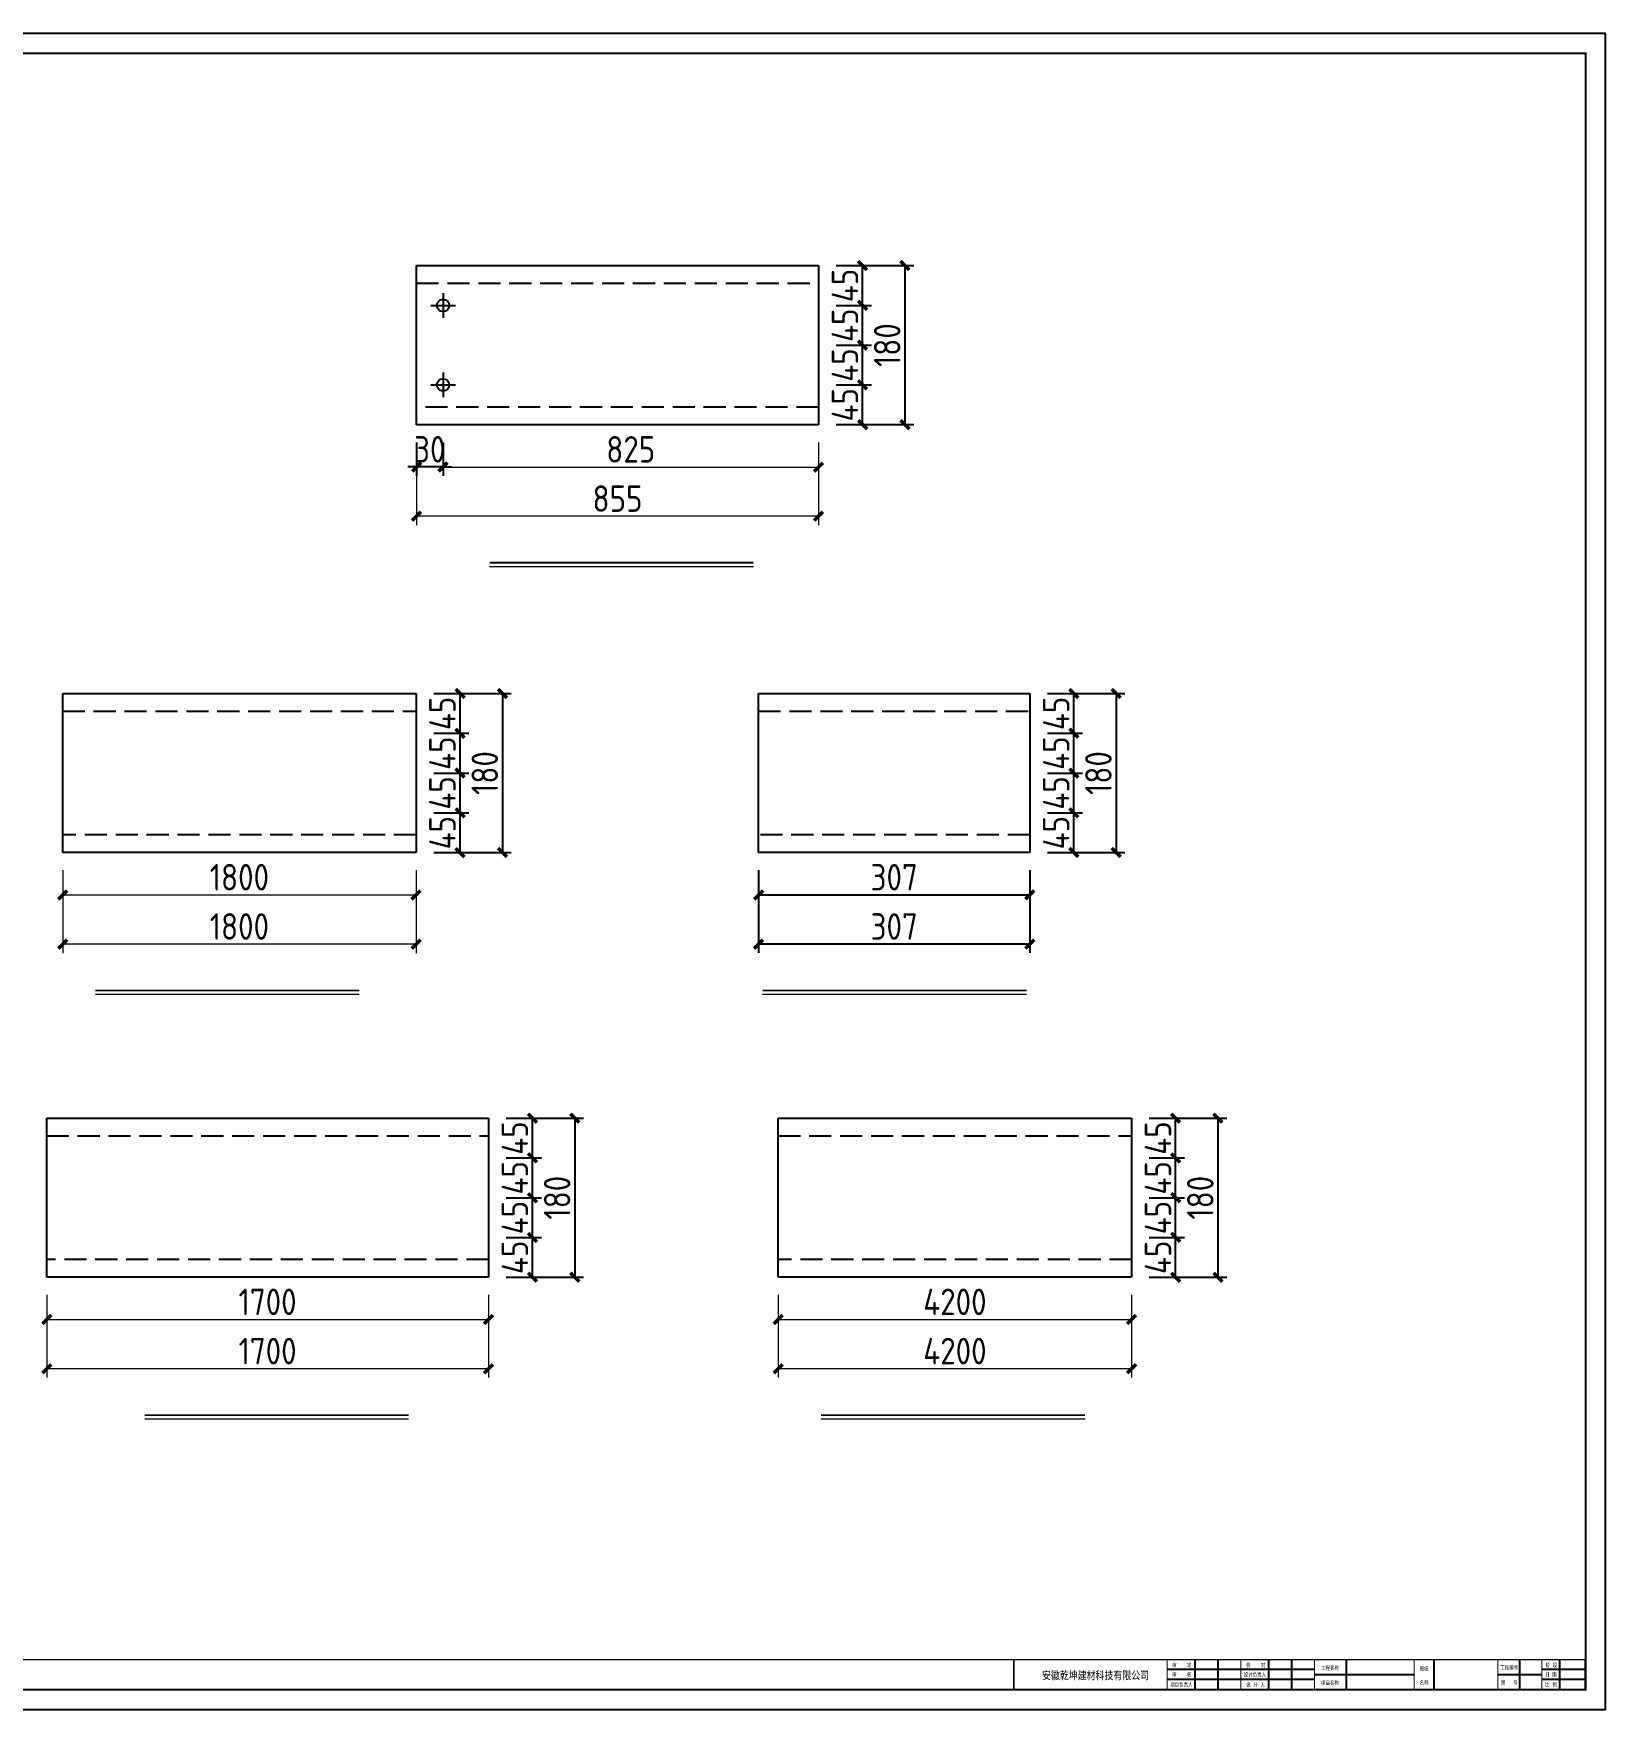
# Model space of a CAD drawing. Extents: x -196983 to 471790, y -783661 to 190401.
# Drawn here: x 326282 to 344076, y -163508 to -144544 of the extents above; entities that cross this region are included whole.
import ezdxf

# ---------------------------------------------------------------- set-up
doc = ezdxf.new("R2010")
doc.units = 0
doc.header["$LTSCALE"] = 1000
doc.header["$MEASUREMENT"] = 0
doc.linetypes.add('DASH', pattern=[0.35, 0.25, -0.1])
doc.layers.add('_TCH_MASK', color=7, linetype='Continuous')
doc.layers.add('PUB_TITLE', color=4, linetype='Continuous')
doc.styles.get("Standard").update_dxf_attribs({"font": 'gbenor.shx', "bigfont": 'gbcbig.shx'})
doc.styles.add('图框', font='')
doc.styles.get('图框').set_extended_font_data('SimSun')
doc.dimstyles.get("Standard").update_dxf_attribs({"dimscale": 100, "dimtxt": 3.5, "dimasz": 1, "dimexe": 2.5, "dimexo": 3, "dimgap": 1.5, "dimtad": 1, "dimdec": 0, "dimzin": 0, "dimdsep": 46, "dimtxsty": 'Standard', "dimblk": 'ARCHTICK', "dimcen": 0.09, "dimadec": 0, "dimazin": 0, "dimtfac": 1, "dimtdec": 0, "dimtix": 1, "dimtmove": 2, "dimatfit": 3, "dimfxl": 1, "dimtolj": 1, "dimtzin": 0, "dimarcsym": 0})

# ---------------------------------------------------------------- blocks, each defined once
blk = doc.blocks.new('_ArchTick')
at = {"color": 0, "linetype": 'ByBlock', "const_width": 0.4}
blk.add_lwpolyline([(-0.5, -0.5), (0.5, 0.5)], dxfattribs=at)
blk = doc.blocks.new('*D1286')
at = {"layer": '_TCH_MASK', "color": 0, "lineweight": -2}
for p, q in [((335367, -148520), (335766, -148520)), ((335666, -148970), (335666, -148520)), ((335367, -148970), (335766, -148970))]:
    blk.add_line(p, q, dxfattribs=at)
at = {"layer": 'Defpoints', "color": 0}
for p in [(335167, -148520), (335666, -148520), (335167, -148970)]:
    blk.add_point(p, dxfattribs=at)
at = {"layer": '_TCH_MASK', "color": 0, "lineweight": -2, "xscale": 100, "yscale": 100, "zscale": 100}
for p, rotation in [((335666, -148520), 90), ((335666, -148970), 270)]:
    blk.add_blockref('_ArchTick', p, dxfattribs=dict(at, rotation=rotation))
at = {"layer": '_TCH_MASK', "color": 0, "lineweight": 15, "insert": (335466, -148745), "char_height": 300, "attachment_point": 5, "rotation": 90}
blk.add_mtext('\\A1;45', dxfattribs=at)
blk = doc.blocks.new('*D1377')
at = {"layer": '_TCH_MASK', "color": 0, "lineweight": -2}
for p, q in [((335367, -148070), (335766, -148070)), ((335666, -148520), (335666, -148070)), ((335367, -148520), (335766, -148520))]:
    blk.add_line(p, q, dxfattribs=at)
at = {"layer": 'Defpoints', "color": 0}
for p in [(335167, -148070), (335666, -148070), (335167, -148520)]:
    blk.add_point(p, dxfattribs=at)
at = {"layer": '_TCH_MASK', "color": 0, "lineweight": -2, "xscale": 100, "yscale": 100, "zscale": 100}
for p, rotation in [((335666, -148070), 90), ((335666, -148520), 270)]:
    blk.add_blockref('_ArchTick', p, dxfattribs=dict(at, rotation=rotation))
at = {"layer": '_TCH_MASK', "color": 0, "lineweight": 15, "insert": (335466, -148295), "char_height": 300, "attachment_point": 5, "rotation": 90}
blk.add_mtext('\\A1;45', dxfattribs=at)
blk = doc.blocks.new('*D1378')
at = {"layer": '_TCH_MASK', "color": 0, "lineweight": -2}
for p, q in [((335367, -147620), (335766, -147620)), ((335666, -148070), (335666, -147620)), ((335367, -148070), (335766, -148070))]:
    blk.add_line(p, q, dxfattribs=at)
at = {"layer": 'Defpoints', "color": 0}
for p in [(335167, -147620), (335666, -147620), (335167, -148070)]:
    blk.add_point(p, dxfattribs=at)
at = {"layer": '_TCH_MASK', "color": 0, "lineweight": -2, "xscale": 100, "yscale": 100, "zscale": 100}
for p, rotation in [((335666, -147620), 90), ((335666, -148070), 270)]:
    blk.add_blockref('_ArchTick', p, dxfattribs=dict(at, rotation=rotation))
at = {"layer": '_TCH_MASK', "color": 0, "lineweight": 15, "insert": (335466, -147845), "char_height": 300, "attachment_point": 5, "rotation": 90}
blk.add_mtext('\\A1;45', dxfattribs=at)
blk = doc.blocks.new('*D1379')
at = {"layer": '_TCH_MASK', "color": 0, "lineweight": -2}
for p, q in [((335367, -147170), (335766, -147170)), ((335666, -147620), (335666, -147170)), ((335367, -147620), (335766, -147620))]:
    blk.add_line(p, q, dxfattribs=at)
at = {"layer": 'Defpoints', "color": 0}
for p in [(335167, -147170), (335666, -147170), (335167, -147620)]:
    blk.add_point(p, dxfattribs=at)
at = {"layer": '_TCH_MASK', "color": 0, "lineweight": -2, "xscale": 100, "yscale": 100, "zscale": 100}
for p, rotation in [((335666, -147170), 90), ((335666, -147620), 270)]:
    blk.add_blockref('_ArchTick', p, dxfattribs=dict(at, rotation=rotation))
at = {"layer": '_TCH_MASK', "color": 0, "lineweight": 15, "insert": (335466, -147395), "char_height": 300, "attachment_point": 5, "rotation": 90}
blk.add_mtext('\\A1;45', dxfattribs=at)
blk = doc.blocks.new('*D1380')
at = {"layer": '_TCH_MASK', "color": 0, "lineweight": -2}
for p, q in [((335367, -147170), (336245, -147170)), ((336145, -147170), (336145, -148970)), ((335367, -148970), (336245, -148970))]:
    blk.add_line(p, q, dxfattribs=at)
at = {"layer": 'Defpoints', "color": 0}
for p in [(335167, -147170), (335167, -148970), (336145, -148970)]:
    blk.add_point(p, dxfattribs=at)
at = {"layer": '_TCH_MASK', "color": 0, "lineweight": -2, "xscale": 100, "yscale": 100, "zscale": 100}
for p, rotation in [((336145, -147170), 90), ((336145, -148970), 270)]:
    blk.add_blockref('_ArchTick', p, dxfattribs=dict(at, rotation=rotation))
at = {"layer": '_TCH_MASK', "color": 0, "lineweight": 15, "insert": (335945, -148070), "char_height": 300, "attachment_point": 5, "rotation": 90}
blk.add_mtext('\\A1;180', dxfattribs=at)
blk = doc.blocks.new('*D1287')
at = {"layer": '_TCH_MASK', "color": 0, "lineweight": -2}
for p, q in [((330617, -149170), (330617, -149549)), ((330917, -149170), (330917, -149549)), ((330617, -149449), (330517, -149449)), ((330917, -149449), (330617, -149449)), ((330917, -149449), (331017, -149449))]:
    blk.add_line(p, q, dxfattribs=at)
at = {"layer": 'Defpoints', "color": 0}
for p in [(330617, -148970), (330917, -148970), (330617, -149449)]:
    blk.add_point(p, dxfattribs=at)
at = {"layer": '_TCH_MASK', "color": 0, "lineweight": -2, "xscale": 100, "yscale": 100, "zscale": 100}
blk.add_blockref('_ArchTick', (330617, -149449), dxfattribs=at)
at = {"layer": '_TCH_MASK', "color": 0, "lineweight": -2, "xscale": 100, "yscale": 100, "zscale": 100, "rotation": 180}
blk.add_blockref('_ArchTick', (330917, -149449), dxfattribs=at)
at = {"layer": '_TCH_MASK', "color": 0, "lineweight": 15, "insert": (330767, -149249), "char_height": 300, "attachment_point": 5}
blk.add_mtext('\\A1;30', dxfattribs=at)
blk = doc.blocks.new('*D1289')
at = {"layer": '_TCH_MASK', "color": 0, "lineweight": -2}
for p, q in [((330812, -153362), (331210, -153362)), ((331110, -153812), (331110, -153362)), ((330812, -153812), (331210, -153812))]:
    blk.add_line(p, q, dxfattribs=at)
at = {"layer": 'Defpoints', "color": 0}
for p in [(330612, -153362), (331110, -153362), (330612, -153812)]:
    blk.add_point(p, dxfattribs=at)
at = {"layer": '_TCH_MASK', "color": 0, "lineweight": -2, "xscale": 100, "yscale": 100, "zscale": 100}
for p, rotation in [((331110, -153362), 90), ((331110, -153812), 270)]:
    blk.add_blockref('_ArchTick', p, dxfattribs=dict(at, rotation=rotation))
at = {"layer": '_TCH_MASK', "color": 0, "lineweight": 15, "insert": (330910, -153587), "char_height": 300, "attachment_point": 5, "rotation": 90}
blk.add_mtext('\\A1;45', dxfattribs=at)
blk = doc.blocks.new('*D1385')
at = {"layer": '_TCH_MASK', "color": 0, "lineweight": -2}
for p, q in [((330812, -152912), (331210, -152912)), ((331110, -153362), (331110, -152912)), ((330812, -153362), (331210, -153362))]:
    blk.add_line(p, q, dxfattribs=at)
at = {"layer": 'Defpoints', "color": 0}
for p in [(330612, -152912), (331110, -152912), (330612, -153362)]:
    blk.add_point(p, dxfattribs=at)
at = {"layer": '_TCH_MASK', "color": 0, "lineweight": -2, "xscale": 100, "yscale": 100, "zscale": 100}
for p, rotation in [((331110, -152912), 90), ((331110, -153362), 270)]:
    blk.add_blockref('_ArchTick', p, dxfattribs=dict(at, rotation=rotation))
at = {"layer": '_TCH_MASK', "color": 0, "lineweight": 15, "insert": (330910, -153137), "char_height": 300, "attachment_point": 5, "rotation": 90}
blk.add_mtext('\\A1;45', dxfattribs=at)
blk = doc.blocks.new('*D1386')
at = {"layer": '_TCH_MASK', "color": 0, "lineweight": -2}
for p, q in [((330812, -152462), (331210, -152462)), ((331110, -152912), (331110, -152462)), ((330812, -152912), (331210, -152912))]:
    blk.add_line(p, q, dxfattribs=at)
at = {"layer": 'Defpoints', "color": 0}
for p in [(330612, -152462), (331110, -152462), (330612, -152912)]:
    blk.add_point(p, dxfattribs=at)
at = {"layer": '_TCH_MASK', "color": 0, "lineweight": -2, "xscale": 100, "yscale": 100, "zscale": 100}
for p, rotation in [((331110, -152462), 90), ((331110, -152912), 270)]:
    blk.add_blockref('_ArchTick', p, dxfattribs=dict(at, rotation=rotation))
at = {"layer": '_TCH_MASK', "color": 0, "lineweight": 15, "insert": (330910, -152687), "char_height": 300, "attachment_point": 5, "rotation": 90}
blk.add_mtext('\\A1;45', dxfattribs=at)
blk = doc.blocks.new('*D1387')
at = {"layer": '_TCH_MASK', "color": 0, "lineweight": -2}
for p, q in [((330812, -152012), (331210, -152012)), ((331110, -152462), (331110, -152012)), ((330812, -152462), (331210, -152462))]:
    blk.add_line(p, q, dxfattribs=at)
at = {"layer": 'Defpoints', "color": 0}
for p in [(330612, -152012), (331110, -152012), (330612, -152462)]:
    blk.add_point(p, dxfattribs=at)
at = {"layer": '_TCH_MASK', "color": 0, "lineweight": -2, "xscale": 100, "yscale": 100, "zscale": 100}
for p, rotation in [((331110, -152012), 90), ((331110, -152462), 270)]:
    blk.add_blockref('_ArchTick', p, dxfattribs=dict(at, rotation=rotation))
at = {"layer": '_TCH_MASK', "color": 0, "lineweight": 15, "insert": (330910, -152237), "char_height": 300, "attachment_point": 5, "rotation": 90}
blk.add_mtext('\\A1;45', dxfattribs=at)
blk = doc.blocks.new('*D1388')
at = {"layer": '_TCH_MASK', "color": 0, "lineweight": -2}
for p, q in [((330812, -152012), (331690, -152012)), ((331590, -152012), (331590, -153812)), ((330812, -153812), (331690, -153812))]:
    blk.add_line(p, q, dxfattribs=at)
at = {"layer": 'Defpoints', "color": 0}
for p in [(330612, -152012), (330612, -153812), (331590, -153812)]:
    blk.add_point(p, dxfattribs=at)
at = {"layer": '_TCH_MASK', "color": 0, "lineweight": -2, "xscale": 100, "yscale": 100, "zscale": 100}
for p, rotation in [((331590, -152012), 90), ((331590, -153812), 270)]:
    blk.add_blockref('_ArchTick', p, dxfattribs=dict(at, rotation=rotation))
at = {"layer": '_TCH_MASK', "color": 0, "lineweight": 15, "insert": (331390, -152912), "char_height": 300, "attachment_point": 5, "rotation": 90}
blk.add_mtext('\\A1;180', dxfattribs=at)
blk = doc.blocks.new('*D1296')
at = {"layer": '_TCH_MASK', "color": 0, "lineweight": -2}
for p, q in [((338912, -158167), (339310, -158167)), ((339210, -158617), (339210, -158167)), ((338912, -158617), (339310, -158617))]:
    blk.add_line(p, q, dxfattribs=at)
at = {"layer": 'Defpoints', "color": 0}
for p in [(338712, -158167), (339210, -158167), (338712, -158617)]:
    blk.add_point(p, dxfattribs=at)
at = {"layer": '_TCH_MASK', "color": 0, "lineweight": -2, "xscale": 100, "yscale": 100, "zscale": 100}
for p, rotation in [((339210, -158167), 90), ((339210, -158617), 270)]:
    blk.add_blockref('_ArchTick', p, dxfattribs=dict(at, rotation=rotation))
at = {"layer": '_TCH_MASK', "color": 0, "lineweight": 15, "insert": (339010, -158392), "char_height": 300, "attachment_point": 5, "rotation": 90}
blk.add_mtext('\\A1;45', dxfattribs=at)
blk = doc.blocks.new('*D1398')
at = {"layer": '_TCH_MASK', "color": 0, "lineweight": -2}
for p, q in [((338912, -157717), (339310, -157717)), ((339210, -158167), (339210, -157717)), ((338912, -158167), (339310, -158167))]:
    blk.add_line(p, q, dxfattribs=at)
at = {"layer": 'Defpoints', "color": 0}
for p in [(338712, -157717), (339210, -157717), (338712, -158167)]:
    blk.add_point(p, dxfattribs=at)
at = {"layer": '_TCH_MASK', "color": 0, "lineweight": -2, "xscale": 100, "yscale": 100, "zscale": 100}
for p, rotation in [((339210, -157717), 90), ((339210, -158167), 270)]:
    blk.add_blockref('_ArchTick', p, dxfattribs=dict(at, rotation=rotation))
at = {"layer": '_TCH_MASK', "color": 0, "lineweight": 15, "insert": (339010, -157942), "char_height": 300, "attachment_point": 5, "rotation": 90}
blk.add_mtext('\\A1;45', dxfattribs=at)
blk = doc.blocks.new('*D1399')
at = {"layer": '_TCH_MASK', "color": 0, "lineweight": -2}
for p, q in [((338912, -157267), (339310, -157267)), ((339210, -157717), (339210, -157267)), ((338912, -157717), (339310, -157717))]:
    blk.add_line(p, q, dxfattribs=at)
at = {"layer": 'Defpoints', "color": 0}
for p in [(338712, -157267), (339210, -157267), (338712, -157717)]:
    blk.add_point(p, dxfattribs=at)
at = {"layer": '_TCH_MASK', "color": 0, "lineweight": -2, "xscale": 100, "yscale": 100, "zscale": 100}
for p, rotation in [((339210, -157267), 90), ((339210, -157717), 270)]:
    blk.add_blockref('_ArchTick', p, dxfattribs=dict(at, rotation=rotation))
at = {"layer": '_TCH_MASK', "color": 0, "lineweight": 15, "insert": (339010, -157492), "char_height": 300, "attachment_point": 5, "rotation": 90}
blk.add_mtext('\\A1;45', dxfattribs=at)
blk = doc.blocks.new('*D1400')
at = {"layer": '_TCH_MASK', "color": 0, "lineweight": -2}
for p, q in [((338912, -156817), (339310, -156817)), ((339210, -157267), (339210, -156817)), ((338912, -157267), (339310, -157267))]:
    blk.add_line(p, q, dxfattribs=at)
at = {"layer": 'Defpoints', "color": 0}
for p in [(338712, -156817), (339210, -156817), (338712, -157267)]:
    blk.add_point(p, dxfattribs=at)
at = {"layer": '_TCH_MASK', "color": 0, "lineweight": -2, "xscale": 100, "yscale": 100, "zscale": 100}
for p, rotation in [((339210, -156817), 90), ((339210, -157267), 270)]:
    blk.add_blockref('_ArchTick', p, dxfattribs=dict(at, rotation=rotation))
at = {"layer": '_TCH_MASK', "color": 0, "lineweight": 15, "insert": (339010, -157042), "char_height": 300, "attachment_point": 5, "rotation": 90}
blk.add_mtext('\\A1;45', dxfattribs=at)
blk = doc.blocks.new('*D1401')
at = {"layer": '_TCH_MASK', "color": 0, "lineweight": -2}
for p, q in [((338912, -156817), (339789, -156817)), ((339689, -156817), (339689, -158617)), ((338912, -158617), (339789, -158617))]:
    blk.add_line(p, q, dxfattribs=at)
at = {"layer": 'Defpoints', "color": 0}
for p in [(338712, -156817), (338712, -158617), (339689, -158617)]:
    blk.add_point(p, dxfattribs=at)
at = {"layer": '_TCH_MASK', "color": 0, "lineweight": -2, "xscale": 100, "yscale": 100, "zscale": 100}
for p, rotation in [((339689, -156817), 90), ((339689, -158617), 270)]:
    blk.add_blockref('_ArchTick', p, dxfattribs=dict(at, rotation=rotation))
at = {"layer": '_TCH_MASK', "color": 0, "lineweight": 15, "insert": (339489, -157717), "char_height": 300, "attachment_point": 5, "rotation": 90}
blk.add_mtext('\\A1;180', dxfattribs=at)
blk = doc.blocks.new('*D1297')
at = {"layer": '_TCH_MASK', "color": 0, "lineweight": -2}
for p, q in [((331631, -158167), (332030, -158167)), ((331930, -158617), (331930, -158167)), ((331631, -158617), (332030, -158617))]:
    blk.add_line(p, q, dxfattribs=at)
at = {"layer": 'Defpoints', "color": 0}
for p in [(331431, -158167), (331930, -158167), (331431, -158617)]:
    blk.add_point(p, dxfattribs=at)
at = {"layer": '_TCH_MASK', "color": 0, "lineweight": -2, "xscale": 100, "yscale": 100, "zscale": 100}
for p, rotation in [((331930, -158167), 90), ((331930, -158617), 270)]:
    blk.add_blockref('_ArchTick', p, dxfattribs=dict(at, rotation=rotation))
at = {"layer": '_TCH_MASK', "color": 0, "lineweight": 15, "insert": (331730, -158392), "char_height": 300, "attachment_point": 5, "rotation": 90}
blk.add_mtext('\\A1;45', dxfattribs=at)
blk = doc.blocks.new('*D1402')
at = {"layer": '_TCH_MASK', "color": 0, "lineweight": -2}
for p, q in [((331631, -157717), (332030, -157717)), ((331930, -158167), (331930, -157717)), ((331631, -158167), (332030, -158167))]:
    blk.add_line(p, q, dxfattribs=at)
at = {"layer": 'Defpoints', "color": 0}
for p in [(331431, -157717), (331930, -157717), (331431, -158167)]:
    blk.add_point(p, dxfattribs=at)
at = {"layer": '_TCH_MASK', "color": 0, "lineweight": -2, "xscale": 100, "yscale": 100, "zscale": 100}
for p, rotation in [((331930, -157717), 90), ((331930, -158167), 270)]:
    blk.add_blockref('_ArchTick', p, dxfattribs=dict(at, rotation=rotation))
at = {"layer": '_TCH_MASK', "color": 0, "lineweight": 15, "insert": (331730, -157942), "char_height": 300, "attachment_point": 5, "rotation": 90}
blk.add_mtext('\\A1;45', dxfattribs=at)
blk = doc.blocks.new('*D1403')
at = {"layer": '_TCH_MASK', "color": 0, "lineweight": -2}
for p, q in [((331631, -157267), (332030, -157267)), ((331930, -157717), (331930, -157267)), ((331631, -157717), (332030, -157717))]:
    blk.add_line(p, q, dxfattribs=at)
at = {"layer": 'Defpoints', "color": 0}
for p in [(331431, -157267), (331930, -157267), (331431, -157717)]:
    blk.add_point(p, dxfattribs=at)
at = {"layer": '_TCH_MASK', "color": 0, "lineweight": -2, "xscale": 100, "yscale": 100, "zscale": 100}
for p, rotation in [((331930, -157267), 90), ((331930, -157717), 270)]:
    blk.add_blockref('_ArchTick', p, dxfattribs=dict(at, rotation=rotation))
at = {"layer": '_TCH_MASK', "color": 0, "lineweight": 15, "insert": (331730, -157492), "char_height": 300, "attachment_point": 5, "rotation": 90}
blk.add_mtext('\\A1;45', dxfattribs=at)
blk = doc.blocks.new('*D1404')
at = {"layer": '_TCH_MASK', "color": 0, "lineweight": -2}
for p, q in [((331631, -156817), (332030, -156817)), ((331930, -157267), (331930, -156817)), ((331631, -157267), (332030, -157267))]:
    blk.add_line(p, q, dxfattribs=at)
at = {"layer": 'Defpoints', "color": 0}
for p in [(331431, -156817), (331930, -156817), (331431, -157267)]:
    blk.add_point(p, dxfattribs=at)
at = {"layer": '_TCH_MASK', "color": 0, "lineweight": -2, "xscale": 100, "yscale": 100, "zscale": 100}
for p, rotation in [((331930, -156817), 90), ((331930, -157267), 270)]:
    blk.add_blockref('_ArchTick', p, dxfattribs=dict(at, rotation=rotation))
at = {"layer": '_TCH_MASK', "color": 0, "lineweight": 15, "insert": (331730, -157042), "char_height": 300, "attachment_point": 5, "rotation": 90}
blk.add_mtext('\\A1;45', dxfattribs=at)
blk = doc.blocks.new('*D1405')
at = {"layer": '_TCH_MASK', "color": 0, "lineweight": -2}
for p, q in [((331631, -156817), (332509, -156817)), ((332409, -156817), (332409, -158617)), ((331631, -158617), (332509, -158617))]:
    blk.add_line(p, q, dxfattribs=at)
at = {"layer": 'Defpoints', "color": 0}
for p in [(331431, -156817), (331431, -158617), (332409, -158617)]:
    blk.add_point(p, dxfattribs=at)
at = {"layer": '_TCH_MASK', "color": 0, "lineweight": -2, "xscale": 100, "yscale": 100, "zscale": 100}
for p, rotation in [((332409, -156817), 90), ((332409, -158617), 270)]:
    blk.add_blockref('_ArchTick', p, dxfattribs=dict(at, rotation=rotation))
at = {"layer": '_TCH_MASK', "color": 0, "lineweight": 15, "insert": (332209, -157717), "char_height": 300, "attachment_point": 5, "rotation": 90}
blk.add_mtext('\\A1;180', dxfattribs=at)
blk = doc.blocks.new('*D1389')
at = {"layer": '_TCH_MASK', "color": 0, "lineweight": -2}
for p, q in [((334489, -154012), (334489, -154948)), ((337559, -154012), (337559, -154948)), ((337559, -154848), (334489, -154848))]:
    blk.add_line(p, q, dxfattribs=at)
at = {"layer": 'Defpoints', "color": 0}
for p in [(334489, -153812), (337559, -153812), (334489, -154848)]:
    blk.add_point(p, dxfattribs=at)
at = {"layer": '_TCH_MASK', "color": 0, "lineweight": -2, "xscale": 100, "yscale": 100, "zscale": 100, "rotation": 180}
blk.add_blockref('_ArchTick', (334489, -154848), dxfattribs=at)
at = {"layer": '_TCH_MASK', "color": 0, "lineweight": -2, "xscale": 100, "yscale": 100, "zscale": 100}
blk.add_blockref('_ArchTick', (337559, -154848), dxfattribs=at)
at = {"layer": '_TCH_MASK', "color": 0, "lineweight": 15, "insert": (336024, -154648), "char_height": 300, "attachment_point": 5}
blk.add_mtext('\\A1;307', dxfattribs=at)
blk = doc.blocks.new('*D1290')
at = {"layer": '_TCH_MASK', "color": 0, "lineweight": -2}
for p, q in [((337759, -153362), (338157, -153362)), ((338057, -153812), (338057, -153362)), ((337759, -153812), (338157, -153812))]:
    blk.add_line(p, q, dxfattribs=at)
at = {"layer": 'Defpoints', "color": 0}
for p in [(337559, -153362), (338057, -153362), (337559, -153812)]:
    blk.add_point(p, dxfattribs=at)
at = {"layer": '_TCH_MASK', "color": 0, "lineweight": -2, "xscale": 100, "yscale": 100, "zscale": 100}
for p, rotation in [((338057, -153362), 90), ((338057, -153812), 270)]:
    blk.add_blockref('_ArchTick', p, dxfattribs=dict(at, rotation=rotation))
at = {"layer": '_TCH_MASK', "color": 0, "lineweight": 15, "insert": (337857, -153587), "char_height": 300, "attachment_point": 5, "rotation": 90}
blk.add_mtext('\\A1;45', dxfattribs=at)
blk = doc.blocks.new('*D1390')
at = {"layer": '_TCH_MASK', "color": 0, "lineweight": -2}
for p, q in [((337759, -152912), (338157, -152912)), ((338057, -153362), (338057, -152912)), ((337759, -153362), (338157, -153362))]:
    blk.add_line(p, q, dxfattribs=at)
at = {"layer": 'Defpoints', "color": 0}
for p in [(337559, -152912), (338057, -152912), (337559, -153362)]:
    blk.add_point(p, dxfattribs=at)
at = {"layer": '_TCH_MASK', "color": 0, "lineweight": -2, "xscale": 100, "yscale": 100, "zscale": 100}
for p, rotation in [((338057, -152912), 90), ((338057, -153362), 270)]:
    blk.add_blockref('_ArchTick', p, dxfattribs=dict(at, rotation=rotation))
at = {"layer": '_TCH_MASK', "color": 0, "lineweight": 15, "insert": (337857, -153137), "char_height": 300, "attachment_point": 5, "rotation": 90}
blk.add_mtext('\\A1;45', dxfattribs=at)
blk = doc.blocks.new('*D1391')
at = {"layer": '_TCH_MASK', "color": 0, "lineweight": -2}
for p, q in [((337759, -152462), (338157, -152462)), ((338057, -152912), (338057, -152462)), ((337759, -152912), (338157, -152912))]:
    blk.add_line(p, q, dxfattribs=at)
at = {"layer": 'Defpoints', "color": 0}
for p in [(337559, -152462), (338057, -152462), (337559, -152912)]:
    blk.add_point(p, dxfattribs=at)
at = {"layer": '_TCH_MASK', "color": 0, "lineweight": -2, "xscale": 100, "yscale": 100, "zscale": 100}
for p, rotation in [((338057, -152462), 90), ((338057, -152912), 270)]:
    blk.add_blockref('_ArchTick', p, dxfattribs=dict(at, rotation=rotation))
at = {"layer": '_TCH_MASK', "color": 0, "lineweight": 15, "insert": (337857, -152687), "char_height": 300, "attachment_point": 5, "rotation": 90}
blk.add_mtext('\\A1;45', dxfattribs=at)
blk = doc.blocks.new('*D1392')
at = {"layer": '_TCH_MASK', "color": 0, "lineweight": -2}
for p, q in [((337759, -152012), (338157, -152012)), ((338057, -152462), (338057, -152012)), ((337759, -152462), (338157, -152462))]:
    blk.add_line(p, q, dxfattribs=at)
at = {"layer": 'Defpoints', "color": 0}
for p in [(337559, -152012), (338057, -152012), (337559, -152462)]:
    blk.add_point(p, dxfattribs=at)
at = {"layer": '_TCH_MASK', "color": 0, "lineweight": -2, "xscale": 100, "yscale": 100, "zscale": 100}
for p, rotation in [((338057, -152012), 90), ((338057, -152462), 270)]:
    blk.add_blockref('_ArchTick', p, dxfattribs=dict(at, rotation=rotation))
at = {"layer": '_TCH_MASK', "color": 0, "lineweight": 15, "insert": (337857, -152237), "char_height": 300, "attachment_point": 5, "rotation": 90}
blk.add_mtext('\\A1;45', dxfattribs=at)
blk = doc.blocks.new('*D1393')
at = {"layer": '_TCH_MASK', "color": 0, "lineweight": -2}
for p, q in [((337759, -152012), (338636, -152012)), ((338536, -152012), (338536, -153812)), ((337759, -153812), (338636, -153812))]:
    blk.add_line(p, q, dxfattribs=at)
at = {"layer": 'Defpoints', "color": 0}
for p in [(337559, -152012), (337559, -153812), (338536, -153812)]:
    blk.add_point(p, dxfattribs=at)
at = {"layer": '_TCH_MASK', "color": 0, "lineweight": -2, "xscale": 100, "yscale": 100, "zscale": 100}
for p, rotation in [((338536, -152012), 90), ((338536, -153812), 270)]:
    blk.add_blockref('_ArchTick', p, dxfattribs=dict(at, rotation=rotation))
at = {"layer": '_TCH_MASK', "color": 0, "lineweight": 15, "insert": (338336, -152912), "char_height": 300, "attachment_point": 5, "rotation": 90}
blk.add_mtext('\\A1;180', dxfattribs=at)
blk = doc.blocks.new('*D1291')
at = {"layer": '_TCH_MASK', "color": 0, "lineweight": -2}
for p, q in [((334489, -154012), (334489, -154391)), ((337559, -154012), (337559, -154391)), ((334489, -154291), (337559, -154291))]:
    blk.add_line(p, q, dxfattribs=at)
at = {"layer": 'Defpoints', "color": 0}
for p in [(334489, -153812), (337559, -153812), (337559, -154291)]:
    blk.add_point(p, dxfattribs=at)
at = {"layer": '_TCH_MASK', "color": 0, "lineweight": -2, "xscale": 100, "yscale": 100, "zscale": 100, "rotation": 180}
blk.add_blockref('_ArchTick', (334489, -154291), dxfattribs=at)
at = {"layer": '_TCH_MASK', "color": 0, "lineweight": -2, "xscale": 100, "yscale": 100, "zscale": 100}
blk.add_blockref('_ArchTick', (337559, -154291), dxfattribs=at)
at = {"layer": '_TCH_MASK', "color": 0, "lineweight": 15, "insert": (336024, -154091), "char_height": 300, "attachment_point": 5}
blk.add_mtext('\\A1;307', dxfattribs=at)
blk = doc.blocks.new('新块')
for p, q in [((-5840, 800), (-8800, 800)), ((-8240, 400), (-8240, 1000)), ((-7780, 400), (-7780, 1000)), ((-6760, 400), (-6760, 1000)), ((-6300, 400), (-6300, 1000)), ((-5840, 700), (-3840, 700)), ((-5200, 400), (-5200, 1000)), ((-3440, 400), (-3440, 1000)), ((-2160, 700), (-1280, 700)), ((-1720, 400), (-1720, 1000)), ((-400, 800), (-1280, 800)), ((-920, 400), (-920, 1000)), ((-400, 400), (-400, 1000)), ((-5840, 600), (-8800, 600)), ((-400, 600), (-1280, 600))]:
    blk.add_line(p, q)
for points, const_width in [([(-11880, 400), (-11880, 1000), (-400, 1000)], 32), ([(-8800, 400), (-8800, 1000)], 20), ([(-7320, 400), (-7320, 1000)], 20), ([(-5840, 400), (-5840, 1000)], 20), ([(-3840, 400), (-3840, 1000)], 20), ([(-2160, 400), (-2160, 1000)], 20), ([(-1280, 400), (-1280, 1000)], 20)]:
    blk.add_lwpolyline(points, dxfattribs=dict(const_width=const_width))
at = {"layer": 'PUB_TITLE'}
blk.add_lwpolyline([(-47560, 0), (0, 0), (0, 33640), (-47560, 33640)], close=True, dxfattribs=at)
at = {"layer": 'PUB_TITLE', "const_width": 40}
blk.add_lwpolyline([(-46560, 400), (-400, 400), (-400, 33240), (-46560, 33240)], close=True, dxfattribs=at)
at = {"layer": 'PUB_TITLE', "const_width": 32}
blk.add_lwpolyline([(-400, 1000), (-46560, 1000)], dxfattribs=at)
at = {"style": '图框', "width": 0.8}
for s, height, p in [('安徽乾坤建材科技有限公司', 160, (-11315, 604)), ('审    核', 80, (-8702, 659)), ('审    定', 80, (-8701, 854)), ('设计负责人', 80, (-7265, 659)), ('校    对', 80, (-7217, 851)), ('工程名称', 80, (-5712, 794)), ('图纸', 80, (-3732, 778)), ('工程编号', 80, (-2112, 803)), ('阶 段', 80, (-1205, 851)), ('日 期', 80, (-1212, 659)), ('项目负责人', 80, (-8739, 457)), ('设 计 人', 80, (-7213, 457)), ('项目名称', 80, (-5712, 494)), ('名称', 80, (-3732, 498)), ('图   号', 80, (-2098, 504)), ('比 例', 80, (-1211, 457))]:
    blk.add_text(s, height=height, dxfattribs=at).set_placement(p)
for tag, p in [('审定人', (-8147, 838)), ('审核人', (-8147, 641)), ('设计负责人', (-6745, 649)), ('校对', (-6621, 837)), ('工程名称', (-5026, 781)), ('图名', (-3347, 649)), ('日期', (-905, 632)), ('阶段', (-810, 832)), ('项目负责人', (-8228, 444)), ('设计人', (-6659, 447)), ('项目名称', (-5026, 479)), ('图号', (-1657, 502)), ('比例', (-810, 446))]:
    blk.add_attdef(tag, p, '', height=120)

msp = doc.modelspace()

# ---------------------------------------------------------------- linework, layer by layer
at = {"color": 3}
for p, q in [((330617.3, -147170.5), (335167.3, -147170.5)), ((330617.3, -148970.5), (330617.3, -147170.5)), ((335167.3, -147170.5), (335167.3, -148970.5)), ((335167.3, -148970.5), (330617.3, -148970.5)), ((326612, -152012), (330612, -152012)), ((326612, -153812), (326612, -152012)), ((330612, -152012), (330612, -153812)), ((334488.9, -152012), (337558.9, -152012)), ((334488.9, -153812), (334488.9, -152012)), ((337558.9, -152012), (337558.9, -153812)), ((330612, -153812), (326612, -153812)), ((337558.9, -153812), (334488.9, -153812)), ((326431.2, -156816.6), (331431.2, -156816.6)), ((326431.2, -158616.6), (326431.2, -156816.6)), ((331431.2, -156816.6), (331431.2, -158616.6)), ((334711.7, -156816.6), (338711.7, -156816.6)), ((334711.7, -158616.6), (334711.7, -156816.6)), ((338711.7, -156816.6), (338711.7, -158616.6)), ((331431.2, -158616.6), (326431.2, -158616.6)), ((338711.7, -158616.6), (334711.7, -158616.6))]:
    msp.add_line(p, q, dxfattribs=at)
at = {"color": 3, "linetype": 'DASH'}
for p, q in [((330617.3, -147370.5), (335167.3, -147370.5)), ((335167.3, -148770.5), (330617.3, -148770.5)), ((326612, -152212), (330612, -152212)), ((334488.9, -152212), (337558.9, -152212)), ((330612, -153612), (326612, -153612)), ((337558.9, -153612), (334488.9, -153612)), ((326431.2, -157016.6), (331431.2, -157016.6)), ((334711.7, -157016.6), (338711.7, -157016.6)), ((331431.2, -158416.6), (326431.2, -158416.6)), ((338711.7, -158416.6), (334711.7, -158416.6))]:
    msp.add_line(p, q, dxfattribs=at)
at = {"color": 1}
for p, q in [((330917.3, -147480.5), (330917.3, -147760.5)), ((330777.3, -147620.5), (331057.3, -147620.5)), ((330917.3, -148380.5), (330917.3, -148660.5)), ((330777.3, -148520.5), (331057.3, -148520.5))]:
    msp.add_line(p, q, dxfattribs=at)
for centre in [(330917.3, -147620.5), (330917.3, -148520.5)]:
    msp.add_circle(centre, 70, dxfattribs=at)
at = {"layer": '_TCH_MASK', "lineweight": 15}
for p, q in [((330617.3, -149170.5), (330617.3, -150106.5)), ((330917.3, -149170.5), (330917.3, -149549.4)), ((335167.3, -149170.5), (335167.3, -149549.4)), ((335167.3, -149170.5), (335167.3, -150106.5)), ((330917.3, -149449.4), (335167.3, -149449.4)), ((335167.3, -150006.5), (330617.3, -150006.5)), ((334430.7, -150577.3), (331443.5, -150577.3)), ((326612, -154012), (326612, -154390.9)), ((326612, -154012), (326612, -154948.1)), ((330612, -154012), (330612, -154390.9)), ((330612, -154012), (330612, -154948.1)), ((326612, -154290.9), (330612, -154290.9)), ((330612, -154848.1), (326612, -154848.1)), ((329968.8, -155418.9), (326981.6, -155418.9)), ((337522.3, -155418.9), (334535.1, -155418.9)), ((326431.2, -158816.6), (326431.2, -159195.4)), ((326431.2, -158816.6), (326431.2, -159752.6)), ((331431.2, -158816.6), (331431.2, -159195.4)), ((331431.2, -158816.6), (331431.2, -159752.6)), ((334711.7, -158816.6), (334711.7, -159195.4)), ((334711.7, -158816.6), (334711.7, -159752.6)), ((338711.7, -158816.6), (338711.7, -159195.4)), ((338711.7, -158816.6), (338711.7, -159752.6)), ((326431.2, -159095.4), (331431.2, -159095.4)), ((334711.7, -159095.4), (338711.7, -159095.4)), ((331431.2, -159652.6), (326431.2, -159652.6)), ((338711.7, -159652.6), (334711.7, -159652.6)), ((330527.1, -160223.4), (327539.9, -160223.4)), ((338184.5, -160223.4), (335197.2, -160223.4))]:
    msp.add_line(p, q, dxfattribs=at)
at = {"layer": '_TCH_MASK', "lineweight": 15, "const_width": 20}
for points in [[(331443.5, -150532), (334430.7, -150532)], [(326981.6, -155373.5), (329968.8, -155373.5)], [(334535.1, -155373.5), (337522.3, -155373.5)], [(327539.9, -160178.1), (330527.1, -160178.1)], [(335197.2, -160178.1), (338184.5, -160178.1)]]:
    msp.add_lwpolyline(points, dxfattribs=at)

# ---------------------------------------------------------------- block references
at = {"layer": '_TCH_MASK', "color": 0, "lineweight": 15, "xscale": 0.5637161763734184, "yscale": 0.5637161763588665, "zscale": 0.5637161763684475}
msp.add_blockref('新块', (344075.6, -163507.6), dxfattribs=at)
at = {"layer": '_TCH_MASK', "lineweight": 15, "xscale": 100, "yscale": 100, "zscale": 100, "rotation": 180}
for p in [(330917.3, -149449.4), (330617.3, -150006.5), (326612, -154290.9), (326612, -154848.1), (326431.2, -159095.4), (334711.7, -159095.4), (326431.2, -159652.6), (334711.7, -159652.6)]:
    msp.add_blockref('_ArchTick', p, dxfattribs=at)
at = {"layer": '_TCH_MASK', "lineweight": 15, "xscale": 100, "yscale": 100, "zscale": 100}
for p in [(335167.3, -149449.4), (335167.3, -150006.5), (330612, -154290.9), (330612, -154848.1), (331431.2, -159095.4), (338711.7, -159095.4), (331431.2, -159652.6), (338711.7, -159652.6)]:
    msp.add_blockref('_ArchTick', p, dxfattribs=at)

# ---------------------------------------------------------------- texts
at = {"layer": '_TCH_MASK', "lineweight": 15, "char_height": 300, "attachment_point": 5}
for s, insert in [('\\A1;825', (333042.3, -149249.4)), ('\\A1;855', (332892.3, -149806.5)), ('\\A1;1800', (328612, -154090.9)), ('\\A1;1800', (328612, -154648.1)), ('\\A1;1700', (328931.2, -158895.4)), ('\\A1;4200', (336711.7, -158895.4)), ('\\A1;1700', (328931.2, -159452.6)), ('\\A1;4200', (336711.7, -159452.6))]:
    msp.add_mtext(s, dxfattribs=dict(at, insert=insert))

# ---------------------------------------------------------------- dimensions: what is measured, and where the dimension line sits
at = {"layer": '_TCH_MASK', "lineweight": 15}
for base, p1, p2, picture, middle in [((335665.8, -147170.5), (335167.3, -147620.5), (335167.3, -147170.5), '*D1379', (335465.8, -147395.5)), ((336144.9, -148970.5), (335167.3, -147170.5), (335167.3, -148970.5), '*D1380', (335944.9, -148070.5)), ((335665.8, -147620.5), (335167.3, -148070.5), (335167.3, -147620.5), '*D1378', (335465.8, -147845.5)), ((335665.8, -148070.5), (335167.3, -148520.5), (335167.3, -148070.5), '*D1377', (335465.8, -148295.5)), ((335665.8, -148520.5), (335167.3, -148970.5), (335167.3, -148520.5), '*D1286', (335465.8, -148745.5)), ((331110.4, -152012), (330612, -152462), (330612, -152012), '*D1387', (330910.4, -152237)), ((331589.5, -153812), (330612, -152012), (330612, -153812), '*D1388', (331389.5, -152912)), ((338057.4, -152012), (337558.9, -152462), (337558.9, -152012), '*D1392', (337857.4, -152237)), ((338536.5, -153812), (337558.9, -152012), (337558.9, -153812), '*D1393', (338336.5, -152912)), ((331110.4, -152462), (330612, -152912), (330612, -152462), '*D1386', (330910.4, -152687)), ((338057.4, -152462), (337558.9, -152912), (337558.9, -152462), '*D1391', (337857.4, -152687)), ((331110.4, -152912), (330612, -153362), (330612, -152912), '*D1385', (330910.4, -153137)), ((338057.4, -152912), (337558.9, -153362), (337558.9, -152912), '*D1390', (337857.4, -153137)), ((331110.4, -153362), (330612, -153812), (330612, -153362), '*D1289', (330910.4, -153587)), ((338057.4, -153362), (337558.9, -153812), (337558.9, -153362), '*D1290', (337857.4, -153587)), ((331929.6, -156816.6), (331431.2, -157266.6), (331431.2, -156816.6), '*D1404', (331729.6, -157041.6)), ((332408.8, -158616.6), (331431.2, -156816.6), (331431.2, -158616.6), '*D1405', (332208.8, -157716.6)), ((339210.1, -156816.6), (338711.7, -157266.6), (338711.7, -156816.6), '*D1400', (339010.1, -157041.6)), ((339689.3, -158616.6), (338711.7, -156816.6), (338711.7, -158616.6), '*D1401', (339489.3, -157716.6)), ((331929.6, -157266.6), (331431.2, -157716.6), (331431.2, -157266.6), '*D1403', (331729.6, -157491.6)), ((339210.1, -157266.6), (338711.7, -157716.6), (338711.7, -157266.6), '*D1399', (339010.1, -157491.6)), ((331929.6, -157716.6), (331431.2, -158166.6), (331431.2, -157716.6), '*D1402', (331729.6, -157941.6)), ((339210.1, -157716.6), (338711.7, -158166.6), (338711.7, -157716.6), '*D1398', (339010.1, -157941.6)), ((331929.6, -158166.6), (331431.2, -158616.6), (331431.2, -158166.6), '*D1297', (331729.6, -158391.6)), ((339210.1, -158166.6), (338711.7, -158616.6), (338711.7, -158166.6), '*D1296', (339010.1, -158391.6))]:
    dim = msp.add_linear_dim(base=base, p1=p1, p2=p2, angle=90, dimstyle='Standard', override={"dimtxt": 3, "dimexe": 1, "dimexo": 2, "dimgap": 0.5, "dimlfac": 0.1}, dxfattribs=at)
    dim.commit()
    dim.dimension.update_dxf_attribs({"geometry": picture, "text_midpoint": middle})
for base, p1, p2, picture, middle in [((330617.3, -149449.4), (330917.3, -148970.5), (330617.3, -148970.5), '*D1287', (330767.3, -149249.4)), ((334488.9, -154848.1), (337558.9, -153812), (334488.9, -153812), '*D1389', (336023.9, -154648.1)), ((337558.9, -154290.9), (334488.9, -153812), (337558.9, -153812), '*D1291', (336023.9, -154090.9))]:
    dim = msp.add_linear_dim(base=base, p1=p1, p2=p2, dimstyle='Standard', override={"dimtxt": 3, "dimexe": 1, "dimexo": 2, "dimgap": 0.5, "dimlfac": 0.1}, dxfattribs=at)
    dim.commit()
    dim.dimension.update_dxf_attribs({"geometry": picture, "text_midpoint": middle})

doc.saveas('drawing.dxf')
